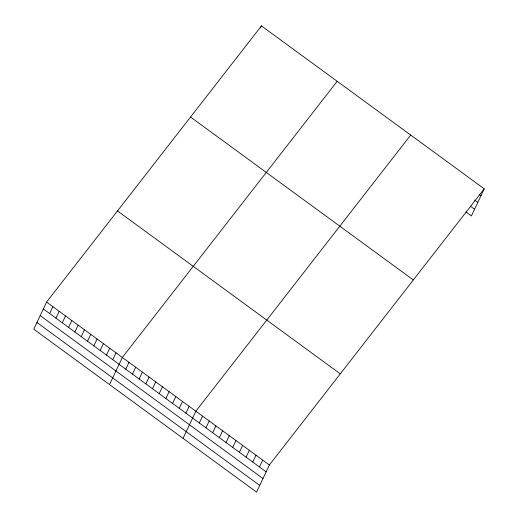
<?xml version="1.0" encoding="UTF-8"?>
<svg xmlns="http://www.w3.org/2000/svg" width="518" height="518" viewBox="0 0 518 518"><rect width="100%" height="100%" fill="white"/><g stroke="black" fill="none" stroke-linecap="round" stroke-linejoin="round"><path stroke-width="0.78" d="M46.588 302.065L33.774 329.183L256.559 492.1L269.379 464.983L484.226 188.817L261.441 25.9L46.588 302.065L269.379 464.983M49.657 313.545L52.901 306.682M55.97 318.162L59.214 311.299M62.283 322.779L65.527 315.915M68.59 327.395L71.84 320.532M74.903 332.012L78.147 325.149M81.216 336.629L84.46 329.765M87.529 341.245L90.773 334.375M93.842 345.862L97.086 338.992M100.155 350.479L103.399 343.609M260.463 27.959L261.441 25.9M106.468 355.089L109.712 348.225M112.782 359.706L116.026 352.842M109.518 384.576L122.339 357.459L337.186 81.294M125.777 369.211L129.021 362.347M132.459 374.1L135.703 367.236M139.141 378.988L142.385 372.118M145.823 383.877L149.074 377.007M152.512 388.759L155.756 381.895M159.194 393.648L162.438 386.784M165.877 398.536L169.121 391.673M172.559 403.425L175.809 396.561M179.247 408.313L182.491 401.444M185.93 413.202L189.174 406.332M183.042 438.338L195.856 411.221L410.709 135.056M199.294 422.973L202.544 416.109M205.983 427.862L209.227 420.998M212.665 432.75L215.909 425.887M219.347 437.639L222.591 430.769M226.029 442.527L229.28 435.657M232.718 447.41L235.962 440.546M239.4 452.298L242.644 445.435M246.082 457.187L249.326 450.323M252.765 462.075L256.009 455.212M259.453 466.964L262.697 460.101M484.226 188.817L471.412 215.935L465.941 211.933M479.163 194.354L480.982 195.681M474.786 200.142L477.823 202.37M470.318 206.138L474.572 209.253M190.54 117.036L413.332 279.953M117.489 210.93L340.281 373.847M43.344 308.929L266.135 471.853M40.184 315.611L262.976 478.535M36.927 322.5L259.719 485.418"/></g></svg>
